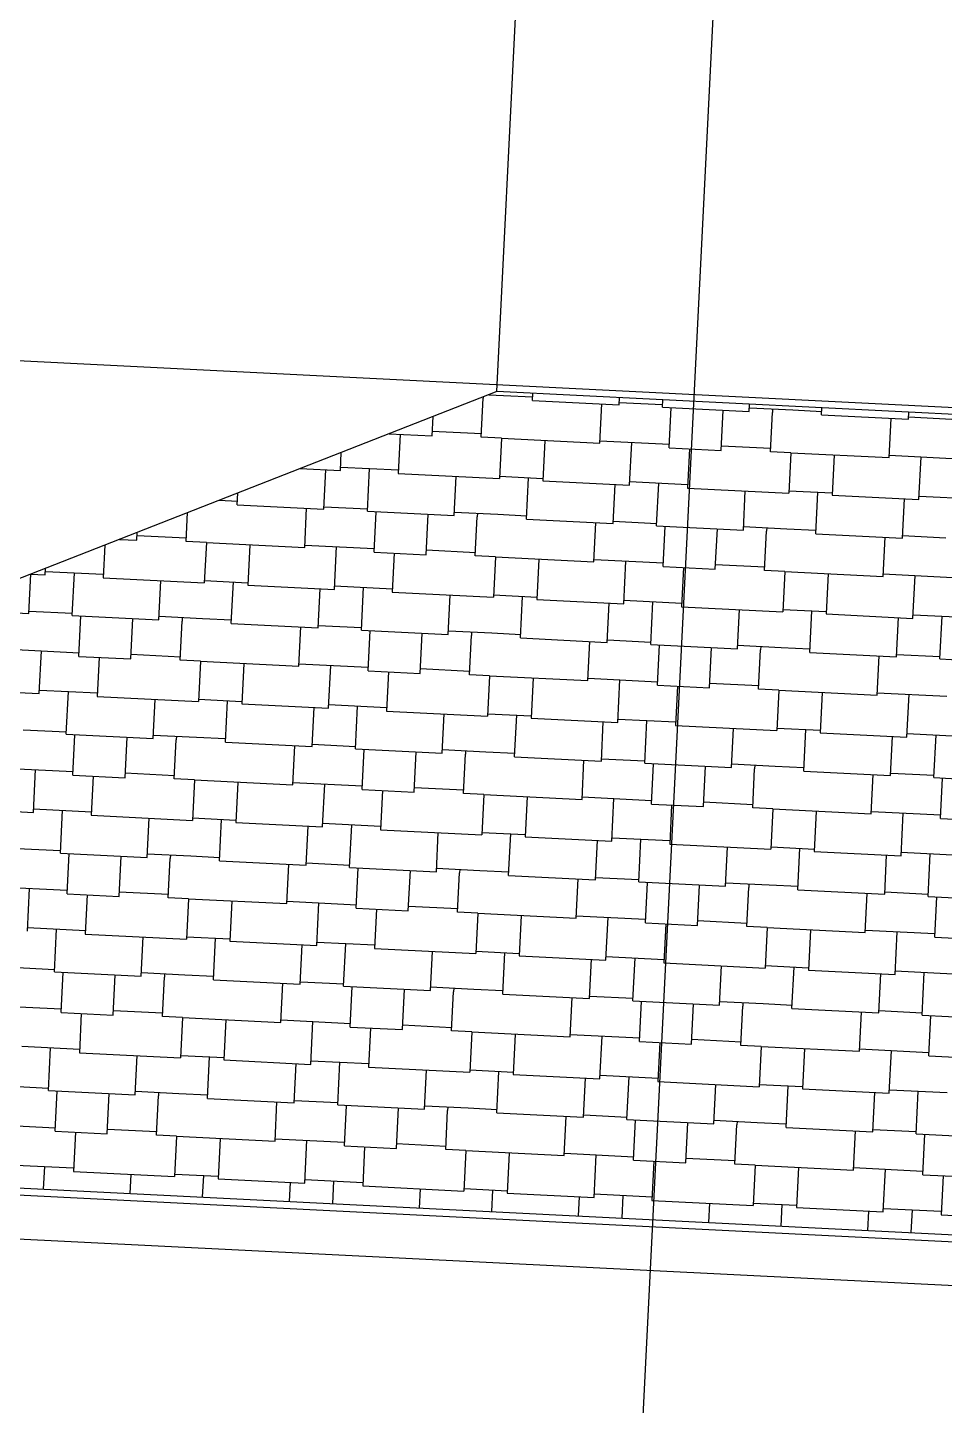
# Model space of a CAD drawing. Extents: x 549999 to 550212, y 1838161 to 1838467.
# Drawn here: x 550083.496 to 550085.587, y 1838319.638 to 1838322.779 of the extents above; entities that cross this region are included whole.
import ezdxf

# ---------------------------------------------------------------- set-up
doc = ezdxf.new("R2010")
doc.units = 0
for name, color, linetype in [('Level 18', 7, 'Continuous'), ('Level 37', 7, 'Continuous'), ('Level 39', 7, 'Continuous'), ('Level 42', 7, 'Continuous'), ('Level 8', 7, 'Continuous')]:
    doc.layers.add(name, color=color, linetype=linetype)

msp = doc.modelspace()

# ---------------------------------------------------------------- linework, layer by layer
at = {"layer": 'Level 18'}
for p, q in [((550084.5565, 1838312.7397), (550085.2033, 1838325.6768)), ((550072.6813, 1838322.5597), (550101.5284, 1838321.1175))]:
    msp.add_line(p, q, dxfattribs=at)
at = {"layer": 'Level 37'}
for p, q in [((550084.5664, 1838321.9495), (550080.3283, 1838320.2915)), ((550086.8635, 1838321.8346), (550084.5664, 1838321.9495)), ((550080.3283, 1838320.2915), (550090.9151, 1838319.7622)), ((550090.9142, 1838319.7458), (550080.3275, 1838320.2751))]:
    msp.add_line(p, q, dxfattribs=at)
at = {"layer": 'Level 39'}
msp.add_line((550084.5664, 1838321.9495), (550084.7511, 1838325.6448), dxfattribs=at)
at = {"layer": 'Level 42'}
for p, q in [((550084.531, 1838321.8456), (550084.5355, 1838321.9349)), ((550084.5356, 1838321.9374), (550084.5355, 1838321.9349)), ((550084.5483, 1838321.9424), (550084.5821, 1838321.9407)), ((550084.5821, 1838321.9407), (550084.648, 1838321.9374)), ((550084.6476, 1838321.9293), (550084.6484, 1838321.9454)), ((550084.6476, 1838321.9293), (550084.8455, 1838321.9194)), ((550084.8015, 1838321.832), (550084.8059, 1838321.9214)), ((550084.8455, 1838321.9194), (550084.8463, 1838321.9355)), ((550084.8458, 1838321.9248), (550084.9447, 1838321.9198)), ((550084.9444, 1838321.9144), (550084.9452, 1838321.9305)), ((550085.1423, 1838321.9045), (550085.1431, 1838321.9206)), ((550084.4188, 1838321.8485), (550084.421, 1838321.8926)), ((550084.9444, 1838321.9144), (550085.1423, 1838321.9045)), ((550084.9596, 1838321.8214), (550084.9642, 1838321.9134)), ((550085.0784, 1838321.8155), (550085.083, 1838321.9075)), ((550085.1427, 1838321.9127), (550085.2417, 1838321.9077)), ((550085.1906, 1838321.8126), (550085.1951, 1838321.9019)), ((550085.1955, 1838321.91), (550085.1951, 1838321.9019)), ((550085.2417, 1838321.9077), (550085.3076, 1838321.9044)), ((550085.3072, 1838321.8963), (550085.308, 1838321.9124)), ((550085.3072, 1838321.8963), (550085.5051, 1838321.8864)), ((550085.5051, 1838321.8864), (550085.5059, 1838321.9025)), ((550085.5054, 1838321.8918), (550085.6043, 1838321.8869)), ((550084.4193, 1838321.8593), (550084.5314, 1838321.8537)), ((550085.461, 1838321.7991), (550085.4655, 1838321.8884)), ((550084.3207, 1838321.8534), (550084.4188, 1838321.8485)), ((550084.3462, 1838321.8521), (550084.3418, 1838321.7628)), ((550084.5772, 1838321.8433), (550084.531, 1838321.8456)), ((550084.5772, 1838321.8433), (550084.5726, 1838321.7512)), ((550084.5772, 1838321.8433), (550084.8015, 1838321.832)), ((550084.6761, 1838321.8383), (550084.6715, 1838321.7463)), ((550084.8017, 1838321.8375), (550084.96, 1838321.8295)), ((550084.8694, 1838321.7364), (550084.8743, 1838321.8338)), ((550085.0789, 1838321.8263), (550085.191, 1838321.8207)), ((550084.2098, 1838321.7694), (550084.2119, 1838321.8108)), ((550084.9596, 1838321.8214), (550085.0784, 1838321.8155)), ((550085.0058, 1838321.8191), (550085.0013, 1838321.7298)), ((550085.2368, 1838321.8103), (550085.1906, 1838321.8126)), ((550085.2368, 1838321.8103), (550085.2322, 1838321.7183)), ((550085.2368, 1838321.8103), (550085.461, 1838321.7991)), ((550085.3357, 1838321.8053), (550085.3311, 1838321.7133)), ((550085.4613, 1838321.8045), (550085.6196, 1838321.7966)), ((550085.529, 1838321.7034), (550085.5339, 1838321.8009)), ((550084.1178, 1838321.774), (550084.2098, 1838321.7694)), ((550084.1724, 1838321.6817), (550084.1769, 1838321.771)), ((550084.2102, 1838321.7775), (550084.3422, 1838321.7709)), ((550084.2713, 1838321.6767), (550084.2762, 1838321.7742)), ((550084.3418, 1838321.7628), (550084.5726, 1838321.7512)), ((550084.4692, 1838321.6669), (550084.4737, 1838321.7562)), ((550084.5729, 1838321.7566), (550084.6718, 1838321.7517)), ((550084.6341, 1838321.6586), (550084.6388, 1838321.7533)), ((550084.6715, 1838321.7463), (550084.8694, 1838321.7364)), ((550084.832, 1838321.6487), (550084.8364, 1838321.738)), ((550084.8698, 1838321.7445), (550085.0017, 1838321.7379)), ((550084.9309, 1838321.6438), (550084.9358, 1838321.7412)), ((550083.9333, 1838321.7018), (550083.9749, 1838321.6997)), ((550083.9745, 1838321.6916), (550083.9759, 1838321.7184)), ((550085.0013, 1838321.7298), (550085.2322, 1838321.7183)), ((550085.1288, 1838321.6339), (550085.1332, 1838321.7232)), ((550085.2325, 1838321.7237), (550085.3314, 1838321.7187)), ((550085.2937, 1838321.6256), (550085.2984, 1838321.7204)), ((550085.3311, 1838321.7133), (550085.529, 1838321.7034)), ((550085.4916, 1838321.6157), (550085.496, 1838321.7051)), ((550085.5294, 1838321.7115), (550085.6613, 1838321.7049)), ((550083.8579, 1838321.6079), (550083.8612, 1838321.6736)), ((550083.9745, 1838321.6916), (550084.1724, 1838321.6817)), ((550084.1284, 1838321.5943), (550084.1328, 1838321.6837)), ((550084.1727, 1838321.6871), (550084.2716, 1838321.6822)), ((550084.2713, 1838321.6767), (550084.4692, 1838321.6669)), ((550084.2865, 1838321.5837), (550084.2911, 1838321.6758)), ((550084.4052, 1838321.5778), (550084.4098, 1838321.6698)), ((550084.4696, 1838321.675), (550084.5685, 1838321.67)), ((550084.5224, 1838321.6723), (550084.522, 1838321.6642)), ((550084.5685, 1838321.67), (550084.6345, 1838321.6667)), ((550084.5175, 1838321.5749), (550084.522, 1838321.6642)), ((550084.6341, 1838321.6586), (550084.832, 1838321.6487)), ((550084.7879, 1838321.5614), (550084.7924, 1838321.6507)), ((550084.8322, 1838321.6541), (550084.9312, 1838321.6492)), ((550084.9309, 1838321.6438), (550085.1288, 1838321.6339)), ((550084.9461, 1838321.5508), (550084.9507, 1838321.6428)), ((550085.1292, 1838321.642), (550085.2281, 1838321.6371)), ((550085.182, 1838321.6394), (550085.1815, 1838321.6312)), ((550083.7057, 1838321.6128), (550083.7457, 1838321.6108)), ((550083.7457, 1838321.6108), (550083.7466, 1838321.6287)), ((550083.7462, 1838321.6216), (550083.8583, 1838321.616)), ((550083.9041, 1838321.6056), (550083.8579, 1838321.6079)), ((550085.0648, 1838321.5448), (550085.0694, 1838321.6368)), ((550085.1771, 1838321.5419), (550085.1815, 1838321.6312)), ((550085.2281, 1838321.6371), (550085.2941, 1838321.6338)), ((550085.2937, 1838321.6256), (550085.4916, 1838321.6157)), ((550085.4475, 1838321.5284), (550085.452, 1838321.6177)), ((550085.4918, 1838321.6212), (550085.5908, 1838321.6162)), ((550083.6724, 1838321.5997), (550083.6686, 1838321.5251)), ((550083.9041, 1838321.6056), (550083.8995, 1838321.5135)), ((550083.9041, 1838321.6056), (550084.1284, 1838321.5943)), ((550084.003, 1838321.6006), (550083.9984, 1838321.5086)), ((550084.1286, 1838321.5998), (550084.2869, 1838321.5918)), ((550084.1963, 1838321.4987), (550084.2012, 1838321.5961)), ((550084.2865, 1838321.5837), (550084.4052, 1838321.5778)), ((550084.3327, 1838321.5814), (550084.3282, 1838321.4921)), ((550084.4058, 1838321.5886), (550084.5179, 1838321.583)), ((550083.5367, 1838321.5317), (550083.5375, 1838321.547)), ((550084.5637, 1838321.5726), (550084.5175, 1838321.5749)), ((550084.5637, 1838321.5726), (550084.5591, 1838321.4806)), ((550084.5637, 1838321.5726), (550084.7879, 1838321.5614)), ((550084.6626, 1838321.5676), (550084.658, 1838321.4756)), ((550084.7882, 1838321.5668), (550084.9465, 1838321.5589)), ((550084.8559, 1838321.4657), (550084.8608, 1838321.5632)), ((550084.9461, 1838321.5508), (550085.0648, 1838321.5448)), ((550084.9923, 1838321.5484), (550084.9878, 1838321.4591)), ((550085.0654, 1838321.5556), (550085.1775, 1838321.55)), ((550083.4993, 1838321.444), (550083.5038, 1838321.5333)), ((550083.5028, 1838321.5334), (550083.5367, 1838321.5317)), ((550083.5371, 1838321.5398), (550083.6691, 1838321.5332)), ((550083.5982, 1838321.439), (550083.6031, 1838321.5365)), ((550083.6686, 1838321.5251), (550083.8995, 1838321.5135)), ((550083.7961, 1838321.4292), (550083.8006, 1838321.5185)), ((550083.8998, 1838321.5189), (550083.9987, 1838321.514)), ((550083.961, 1838321.4209), (550083.9657, 1838321.5156)), ((550085.2233, 1838321.5396), (550085.1771, 1838321.5419)), ((550085.2233, 1838321.5396), (550085.2187, 1838321.4476)), ((550085.2233, 1838321.5396), (550085.4475, 1838321.5284)), ((550085.3222, 1838321.5347), (550085.3176, 1838321.4426)), ((550085.4478, 1838321.5338), (550085.6061, 1838321.5259)), ((550085.5155, 1838321.4327), (550085.5203, 1838321.5302)), ((550083.9984, 1838321.5086), (550084.1963, 1838321.4987)), ((550084.1589, 1838321.411), (550084.1633, 1838321.5003)), ((550084.1967, 1838321.5068), (550084.3286, 1838321.5002)), ((550084.2578, 1838321.4061), (550084.2627, 1838321.5035)), ((550084.3282, 1838321.4921), (550084.5591, 1838321.4806)), ((550084.4557, 1838321.3962), (550084.4601, 1838321.4855)), ((550084.5593, 1838321.486), (550084.6583, 1838321.481)), ((550084.6206, 1838321.3879), (550084.6253, 1838321.4827)), ((550083.3014, 1838321.4539), (550083.4993, 1838321.444)), ((550083.4996, 1838321.4494), (550083.5985, 1838321.4445)), ((550084.658, 1838321.4756), (550084.8559, 1838321.4657)), ((550084.8184, 1838321.378), (550084.8229, 1838321.4674)), ((550084.8563, 1838321.4738), (550084.9882, 1838321.4672)), ((550084.9174, 1838321.3731), (550084.9223, 1838321.4705)), ((550084.9878, 1838321.4591), (550085.2187, 1838321.4476)), ((550085.1153, 1838321.3632), (550085.1197, 1838321.4525)), ((550085.2189, 1838321.453), (550085.3179, 1838321.4481)), ((550085.2801, 1838321.355), (550085.2849, 1838321.4497)), ((550083.5982, 1838321.439), (550083.7961, 1838321.4292)), ((550083.6134, 1838321.346), (550083.618, 1838321.4381)), ((550083.7321, 1838321.3401), (550083.7367, 1838321.4321)), ((550083.7965, 1838321.4373), (550083.8954, 1838321.4323)), ((550083.8444, 1838321.3372), (550083.8489, 1838321.4265)), ((550083.8493, 1838321.4346), (550083.8489, 1838321.4265)), ((550083.8954, 1838321.4323), (550083.9614, 1838321.429)), ((550083.961, 1838321.4209), (550084.1589, 1838321.411)), ((550085.3176, 1838321.4426), (550085.5155, 1838321.4327)), ((550085.478, 1838321.3451), (550085.4825, 1838321.4344)), ((550085.5159, 1838321.4409), (550085.6478, 1838321.4343)), ((550085.577, 1838321.3401), (550085.5818, 1838321.4376)), ((550084.1148, 1838321.3237), (550084.1193, 1838321.413)), ((550084.1591, 1838321.4164), (550084.2581, 1838321.4115)), ((550084.2578, 1838321.4061), (550084.4557, 1838321.3962)), ((550084.273, 1838321.3131), (550084.2776, 1838321.4051)), ((550084.3917, 1838321.3071), (550084.3963, 1838321.3992)), ((550084.4561, 1838321.4043), (550084.555, 1838321.3994)), ((550084.504, 1838321.3042), (550084.5084, 1838321.3935)), ((550084.5088, 1838321.4017), (550084.5084, 1838321.3935)), ((550084.555, 1838321.3994), (550084.621, 1838321.3961)), ((550084.6206, 1838321.3879), (550084.8184, 1838321.378)), ((550083.4555, 1838321.3621), (550083.6138, 1838321.3542)), ((550083.5232, 1838321.261), (550083.5281, 1838321.3584)), ((550084.7744, 1838321.2907), (550084.7789, 1838321.38)), ((550084.8187, 1838321.3835), (550084.9176, 1838321.3785)), ((550084.9174, 1838321.3731), (550085.1153, 1838321.3632)), ((550084.9326, 1838321.2801), (550084.9372, 1838321.3721)), ((550085.0513, 1838321.2741), (550085.0559, 1838321.3662)), ((550085.1157, 1838321.3713), (550085.2146, 1838321.3664)), ((550085.1636, 1838321.2713), (550085.168, 1838321.3606)), ((550085.1684, 1838321.3687), (550085.168, 1838321.3606)), ((550085.2146, 1838321.3664), (550085.2806, 1838321.3631)), ((550083.6134, 1838321.346), (550083.7321, 1838321.3401)), ((550083.6596, 1838321.3437), (550083.6551, 1838321.2544)), ((550083.7327, 1838321.3509), (550083.8448, 1838321.3453)), ((550083.8906, 1838321.3349), (550083.8444, 1838321.3372)), ((550083.8906, 1838321.3349), (550083.886, 1838321.2429)), ((550083.8906, 1838321.3349), (550084.1148, 1838321.3237)), ((550083.9895, 1838321.3299), (550083.9849, 1838321.2379)), ((550084.1151, 1838321.3291), (550084.2734, 1838321.3212)), ((550084.1828, 1838321.228), (550084.1877, 1838321.3255)), ((550085.2801, 1838321.355), (550085.478, 1838321.3451)), ((550085.434, 1838321.2577), (550085.4384, 1838321.3471)), ((550085.4783, 1838321.3505), (550085.5772, 1838321.3455)), ((550085.577, 1838321.3401), (550085.7748, 1838321.3302)), ((550084.273, 1838321.3131), (550084.3917, 1838321.3071)), ((550084.3192, 1838321.3108), (550084.3147, 1838321.2214)), ((550084.3923, 1838321.318), (550084.5044, 1838321.3123)), ((550084.5501, 1838321.3019), (550084.504, 1838321.3042)), ((550084.5501, 1838321.3019), (550084.5455, 1838321.2099)), ((550084.5501, 1838321.3019), (550084.7744, 1838321.2907)), ((550084.6491, 1838321.297), (550084.6445, 1838321.2049)), ((550084.7747, 1838321.2961), (550084.933, 1838321.2882)), ((550084.8424, 1838321.1951), (550084.8472, 1838321.2925)), ((550083.3253, 1838321.2709), (550083.5232, 1838321.261)), ((550083.5236, 1838321.2691), (550083.6555, 1838321.2625)), ((550083.5847, 1838321.1684), (550083.5896, 1838321.2658)), ((550084.9326, 1838321.2801), (550085.0513, 1838321.2741)), ((550084.9787, 1838321.2778), (550084.9743, 1838321.1885)), ((550085.0518, 1838321.285), (550085.164, 1838321.2794)), ((550085.2097, 1838321.2689), (550085.1636, 1838321.2713)), ((550085.2097, 1838321.2689), (550085.2051, 1838321.1769)), ((550085.2097, 1838321.2689), (550085.434, 1838321.2577)), ((550085.3087, 1838321.264), (550085.3041, 1838321.172)), ((550085.4342, 1838321.2631), (550085.5925, 1838321.2552)), ((550083.6551, 1838321.2544), (550083.886, 1838321.2429)), ((550083.7826, 1838321.1585), (550083.787, 1838321.2478)), ((550083.8862, 1838321.2483), (550083.9852, 1838321.2433)), ((550083.9475, 1838321.1502), (550083.9522, 1838321.245)), ((550083.9849, 1838321.2379), (550084.1828, 1838321.228)), ((550084.1453, 1838321.1404), (550084.1498, 1838321.2297)), ((550084.1832, 1838321.2361), (550084.3151, 1838321.2296)), ((550084.2443, 1838321.1354), (550084.2491, 1838321.2328)), ((550085.5019, 1838321.1621), (550085.5068, 1838321.2595)), ((550084.3147, 1838321.2214), (550084.5455, 1838321.2099)), ((550084.4421, 1838321.1255), (550084.4466, 1838321.2148)), ((550084.5458, 1838321.2153), (550084.6448, 1838321.2104)), ((550084.607, 1838321.1173), (550084.6118, 1838321.212)), ((550084.6445, 1838321.2049), (550084.8424, 1838321.1951)), ((550084.8428, 1838321.2032), (550084.9747, 1838321.1966)), ((550084.9038, 1838321.1024), (550084.9087, 1838321.1999)), ((550083.486, 1838321.1787), (550083.585, 1838321.1738)), ((550083.5847, 1838321.1684), (550083.7826, 1838321.1585)), ((550083.5999, 1838321.0754), (550083.6045, 1838321.1674)), ((550084.8049, 1838321.1074), (550084.8094, 1838321.1967)), ((550084.9743, 1838321.1885), (550085.2051, 1838321.1769)), ((550085.1017, 1838321.0925), (550085.1062, 1838321.1819)), ((550085.2054, 1838321.1823), (550085.3043, 1838321.1774)), ((550085.2666, 1838321.0843), (550085.2714, 1838321.179)), ((550085.3041, 1838321.172), (550085.5019, 1838321.1621)), ((550085.5023, 1838321.1702), (550085.6343, 1838321.1636)), ((550085.5634, 1838321.0695), (550085.5683, 1838321.1669)), ((550083.7186, 1838321.0694), (550083.7232, 1838321.1615)), ((550083.783, 1838321.1666), (550083.8819, 1838321.1617)), ((550083.8309, 1838321.0665), (550083.8353, 1838321.1559)), ((550083.8357, 1838321.164), (550083.8353, 1838321.1559)), ((550083.8819, 1838321.1617), (550083.9479, 1838321.1584)), ((550083.9475, 1838321.1502), (550084.1453, 1838321.1404)), ((550084.1013, 1838321.053), (550084.1058, 1838321.1423)), ((550084.1456, 1838321.1458), (550084.2445, 1838321.1408)), ((550084.2443, 1838321.1354), (550084.4421, 1838321.1255)), ((550085.4645, 1838321.0744), (550085.469, 1838321.1637)), ((550084.2595, 1838321.0424), (550084.2641, 1838321.1344)), ((550084.3782, 1838321.0365), (550084.3828, 1838321.1285)), ((550084.4426, 1838321.1336), (550084.5415, 1838321.1287)), ((550084.4904, 1838321.0336), (550084.4949, 1838321.1229)), ((550084.4953, 1838321.131), (550084.4949, 1838321.1229)), ((550084.5415, 1838321.1287), (550084.6074, 1838321.1254)), ((550084.607, 1838321.1173), (550084.8049, 1838321.1074)), ((550084.7609, 1838321.02), (550084.7653, 1838321.1094)), ((550084.8052, 1838321.1128), (550084.9041, 1838321.1078)), ((550083.442, 1838321.0914), (550083.6003, 1838321.0835)), ((550083.5097, 1838320.9903), (550083.5145, 1838321.0878)), ((550083.5999, 1838321.0754), (550083.7186, 1838321.0694)), ((550083.6461, 1838321.0731), (550083.6416, 1838320.9837)), ((550083.7191, 1838321.0803), (550083.8313, 1838321.0747)), ((550084.9038, 1838321.1024), (550085.1017, 1838321.0925)), ((550084.919, 1838321.0094), (550084.9236, 1838321.1014)), ((550085.0378, 1838321.0035), (550085.0424, 1838321.0955)), ((550085.1021, 1838321.1007), (550085.2011, 1838321.0957)), ((550085.15, 1838321.0006), (550085.1545, 1838321.0899)), ((550085.1549, 1838321.098), (550085.1545, 1838321.0899)), ((550085.2011, 1838321.0957), (550085.267, 1838321.0924)), ((550085.2666, 1838321.0843), (550085.4645, 1838321.0744)), ((550085.4204, 1838320.9871), (550085.4249, 1838321.0764)), ((550085.4648, 1838321.0798), (550085.5637, 1838321.0749)), ((550083.877, 1838321.0642), (550083.8309, 1838321.0665)), ((550083.877, 1838321.0642), (550083.8724, 1838320.9722)), ((550083.877, 1838321.0642), (550084.1013, 1838321.053)), ((550083.976, 1838321.0593), (550083.9714, 1838320.9673)), ((550084.1016, 1838321.0584), (550084.2599, 1838321.0505)), ((550084.1692, 1838320.9574), (550084.1741, 1838321.0548)), ((550084.2595, 1838321.0424), (550084.3782, 1838321.0365)), ((550084.3787, 1838321.0473), (550084.4909, 1838321.0417)), ((550085.5634, 1838321.0695), (550085.7613, 1838321.0596)), ((550085.5786, 1838320.9764), (550085.5832, 1838321.0685)), ((550084.3056, 1838321.0401), (550084.3012, 1838320.9508)), ((550084.5366, 1838321.0313), (550084.4904, 1838321.0336)), ((550084.5366, 1838321.0313), (550084.532, 1838320.9392)), ((550084.5366, 1838321.0313), (550084.7609, 1838321.02)), ((550084.6356, 1838321.0263), (550084.631, 1838320.9343)), ((550084.7611, 1838321.0255), (550084.9194, 1838321.0175)), ((550084.8288, 1838320.9244), (550084.8337, 1838321.0218)), ((550085.0383, 1838321.0143), (550085.1504, 1838321.0087)), ((550083.3118, 1838321.0002), (550083.5097, 1838320.9903)), ((550083.5101, 1838320.9985), (550083.642, 1838320.9919)), ((550083.5712, 1838320.8977), (550083.576, 1838320.9952)), ((550083.6416, 1838320.9837), (550083.8724, 1838320.9722)), ((550084.919, 1838321.0094), (550085.0378, 1838321.0035)), ((550084.9652, 1838321.0071), (550084.9607, 1838320.9178)), ((550085.1962, 1838320.9983), (550085.15, 1838321.0006)), ((550085.1962, 1838320.9983), (550085.1916, 1838320.9062)), ((550085.1962, 1838320.9983), (550085.4204, 1838320.9871)), ((550085.2951, 1838320.9933), (550085.2905, 1838320.9013)), ((550085.4207, 1838320.9925), (550085.579, 1838320.9846)), ((550085.4884, 1838320.8914), (550085.4933, 1838320.9889)), ((550083.769, 1838320.8878), (550083.7735, 1838320.9771)), ((550083.8727, 1838320.9776), (550083.9716, 1838320.9727)), ((550083.9339, 1838320.8796), (550083.9387, 1838320.9743)), ((550083.9714, 1838320.9673), (550084.1692, 1838320.9574)), ((550084.1318, 1838320.8697), (550084.1363, 1838320.959)), ((550084.1697, 1838320.9655), (550084.3016, 1838320.9589)), ((550084.2307, 1838320.8647), (550084.2356, 1838320.9622)), ((550084.3012, 1838320.9508), (550084.532, 1838320.9392)), ((550085.5786, 1838320.9764), (550085.6973, 1838320.9705)), ((550084.4286, 1838320.8548), (550084.4331, 1838320.9442)), ((550084.5323, 1838320.9446), (550084.6312, 1838320.9397)), ((550084.5935, 1838320.8466), (550084.5982, 1838320.9413)), ((550084.631, 1838320.9343), (550084.8288, 1838320.9244)), ((550084.7914, 1838320.8367), (550084.7958, 1838320.926)), ((550084.8292, 1838320.9325), (550084.9611, 1838320.9259)), ((550084.8903, 1838320.8318), (550084.8952, 1838320.9292)), ((550084.9607, 1838320.9178), (550085.1916, 1838320.9062)), ((550083.4725, 1838320.9081), (550083.5714, 1838320.9031)), ((550083.5712, 1838320.8977), (550083.769, 1838320.8878)), ((550083.5864, 1838320.8047), (550083.591, 1838320.8967)), ((550083.7051, 1838320.7988), (550083.7097, 1838320.8908)), ((550083.7694, 1838320.8959), (550083.8684, 1838320.891)), ((550083.8173, 1838320.7959), (550083.8218, 1838320.8852)), ((550083.8222, 1838320.8933), (550083.8218, 1838320.8852)), ((550083.8684, 1838320.891), (550083.9343, 1838320.8877)), ((550085.0882, 1838320.8219), (550085.0927, 1838320.9112)), ((550085.1919, 1838320.9117), (550085.2908, 1838320.9067)), ((550085.2531, 1838320.8136), (550085.2578, 1838320.9084)), ((550085.2905, 1838320.9013), (550085.4884, 1838320.8914)), ((550085.451, 1838320.8037), (550085.4554, 1838320.8931)), ((550085.4888, 1838320.8995), (550085.6207, 1838320.8929)), ((550085.5499, 1838320.7988), (550085.5548, 1838320.8962)), ((550083.9339, 1838320.8796), (550084.1318, 1838320.8697)), ((550084.0878, 1838320.7823), (550084.0922, 1838320.8717)), ((550084.1321, 1838320.8751), (550084.231, 1838320.8702)), ((550084.2307, 1838320.8647), (550084.4286, 1838320.8548)), ((550084.2459, 1838320.7717), (550084.2505, 1838320.8638)), ((550084.3647, 1838320.7658), (550084.3693, 1838320.8578)), ((550084.429, 1838320.863), (550084.528, 1838320.858)), ((550084.4818, 1838320.8603), (550084.4814, 1838320.8522)), ((550084.528, 1838320.858), (550084.5939, 1838320.8547)), ((550084.4769, 1838320.7629), (550084.4814, 1838320.8522)), ((550084.5935, 1838320.8466), (550084.7914, 1838320.8367)), ((550084.7473, 1838320.7494), (550084.7518, 1838320.8387)), ((550084.7917, 1838320.8421), (550084.8906, 1838320.8372)), ((550084.8903, 1838320.8318), (550085.0882, 1838320.8219)), ((550084.9055, 1838320.7388), (550084.9101, 1838320.8308)), ((550085.0242, 1838320.7328), (550085.0288, 1838320.8248)), ((550085.0886, 1838320.83), (550085.1875, 1838320.825)), ((550085.1414, 1838320.8274), (550085.141, 1838320.8192)), ((550085.1875, 1838320.825), (550085.2535, 1838320.8218)), ((550083.4285, 1838320.8207), (550083.5868, 1838320.8128)), ((550083.4961, 1838320.7197), (550083.501, 1838320.8171)), ((550083.5864, 1838320.8047), (550083.7051, 1838320.7988)), ((550083.6325, 1838320.8024), (550083.6281, 1838320.7131)), ((550083.7056, 1838320.8096), (550083.8177, 1838320.804)), ((550083.8635, 1838320.7936), (550083.8173, 1838320.7959)), ((550083.8635, 1838320.7936), (550083.8589, 1838320.7015)), ((550083.8635, 1838320.7936), (550084.0878, 1838320.7823)), ((550085.1365, 1838320.7299), (550085.141, 1838320.8192)), ((550085.2531, 1838320.8136), (550085.451, 1838320.8037)), ((550085.4069, 1838320.7164), (550085.4114, 1838320.8057)), ((550085.4512, 1838320.8092), (550085.5502, 1838320.8042)), ((550085.5499, 1838320.7988), (550085.7478, 1838320.7889)), ((550085.5651, 1838320.7058), (550085.5697, 1838320.7978)), ((550083.9624, 1838320.7886), (550083.9578, 1838320.6966)), ((550084.088, 1838320.7878), (550084.2463, 1838320.7798)), ((550084.1557, 1838320.6867), (550084.1606, 1838320.7841)), ((550084.2459, 1838320.7717), (550084.3647, 1838320.7658)), ((550084.2921, 1838320.7694), (550084.2876, 1838320.6801)), ((550084.3652, 1838320.7766), (550084.4773, 1838320.771)), ((550084.5231, 1838320.7606), (550084.4769, 1838320.7629)), ((550084.5231, 1838320.7606), (550084.5185, 1838320.6686)), ((550084.5231, 1838320.7606), (550084.7473, 1838320.7494)), ((550083.4965, 1838320.7278), (550083.6285, 1838320.7212)), ((550084.622, 1838320.7556), (550084.6174, 1838320.6636)), ((550084.7476, 1838320.7548), (550084.9059, 1838320.7469)), ((550084.8153, 1838320.6537), (550084.8202, 1838320.7512)), ((550084.9055, 1838320.7388), (550085.0242, 1838320.7328)), ((550084.9517, 1838320.7364), (550084.9472, 1838320.6471)), ((550085.0248, 1838320.7436), (550085.1369, 1838320.738)), ((550085.1827, 1838320.7276), (550085.1365, 1838320.7299)), ((550085.1827, 1838320.7276), (550085.1781, 1838320.6356)), ((550085.1827, 1838320.7276), (550085.4069, 1838320.7164)), ((550083.5576, 1838320.627), (550083.5625, 1838320.7245)), ((550083.6281, 1838320.7131), (550083.8589, 1838320.7015)), ((550083.7555, 1838320.6172), (550083.76, 1838320.7065)), ((550083.8592, 1838320.7069), (550083.9581, 1838320.702)), ((550083.9204, 1838320.6089), (550083.9251, 1838320.7036)), ((550083.9578, 1838320.6966), (550084.1557, 1838320.6867)), ((550085.2816, 1838320.7227), (550085.277, 1838320.6306)), ((550085.4072, 1838320.7218), (550085.5655, 1838320.7139)), ((550085.4749, 1838320.6207), (550085.4797, 1838320.7182)), ((550085.5651, 1838320.7058), (550085.6838, 1838320.6998)), ((550084.1183, 1838320.599), (550084.1227, 1838320.6883)), ((550084.1561, 1838320.6948), (550084.288, 1838320.6882)), ((550084.2172, 1838320.5941), (550084.2221, 1838320.6915)), ((550084.2876, 1838320.6801), (550084.5185, 1838320.6686)), ((550084.4151, 1838320.5842), (550084.4195, 1838320.6735)), ((550084.5188, 1838320.674), (550084.6177, 1838320.669)), ((550084.58, 1838320.5759), (550084.5847, 1838320.6707)), ((550083.459, 1838320.6374), (550083.5579, 1838320.6325)), ((550084.6174, 1838320.6636), (550084.8153, 1838320.6537)), ((550084.7778, 1838320.566), (550084.7823, 1838320.6554)), ((550084.8157, 1838320.6618), (550084.9476, 1838320.6552)), ((550084.8768, 1838320.5611), (550084.8817, 1838320.6585)), ((550084.9472, 1838320.6471), (550085.1781, 1838320.6356)), ((550085.0747, 1838320.5512), (550085.0791, 1838320.6405)), ((550085.1783, 1838320.641), (550085.2773, 1838320.636)), ((550085.2396, 1838320.543), (550085.2443, 1838320.6377)), ((550083.5576, 1838320.627), (550083.7555, 1838320.6172)), ((550083.5728, 1838320.534), (550083.5774, 1838320.6261)), ((550083.6915, 1838320.5281), (550083.6961, 1838320.6201)), ((550083.7559, 1838320.6253), (550083.8548, 1838320.6203)), ((550083.8038, 1838320.5252), (550083.8083, 1838320.6145)), ((550083.8087, 1838320.6226), (550083.8083, 1838320.6145)), ((550083.8548, 1838320.6203), (550083.9208, 1838320.617)), ((550083.9204, 1838320.6089), (550084.1183, 1838320.599)), ((550084.1185, 1838320.6044), (550084.2175, 1838320.5995)), ((550085.277, 1838320.6306), (550085.4749, 1838320.6207)), ((550085.4374, 1838320.5331), (550085.4419, 1838320.6224)), ((550085.4753, 1838320.6289), (550085.6072, 1838320.6223)), ((550085.5364, 1838320.5281), (550085.5412, 1838320.6256)), ((550084.0742, 1838320.5117), (550084.0787, 1838320.601)), ((550084.2172, 1838320.5941), (550084.4151, 1838320.5842)), ((550084.2324, 1838320.5011), (550084.237, 1838320.5931)), ((550084.3511, 1838320.4951), (550084.3557, 1838320.5872)), ((550084.4155, 1838320.5923), (550084.5144, 1838320.5874)), ((550084.4634, 1838320.4922), (550084.4678, 1838320.5815)), ((550084.4683, 1838320.5897), (550084.4678, 1838320.5815)), ((550084.5144, 1838320.5874), (550084.5804, 1838320.5841)), ((550084.58, 1838320.5759), (550084.7778, 1838320.566)), ((550084.7781, 1838320.5715), (550084.8771, 1838320.5665)), ((550083.4149, 1838320.5501), (550083.5732, 1838320.5422)), ((550083.6921, 1838320.5389), (550083.8042, 1838320.5333)), ((550084.7338, 1838320.4787), (550084.7383, 1838320.568)), ((550084.8768, 1838320.5611), (550085.0747, 1838320.5512)), ((550084.892, 1838320.4681), (550084.8966, 1838320.5601)), ((550085.0107, 1838320.4621), (550085.0153, 1838320.5542)), ((550085.0751, 1838320.5593), (550085.174, 1838320.5544)), ((550085.123, 1838320.4593), (550085.1274, 1838320.5486)), ((550085.1278, 1838320.5567), (550085.1274, 1838320.5486)), ((550085.174, 1838320.5544), (550085.24, 1838320.5511)), ((550085.2396, 1838320.543), (550085.4374, 1838320.5331)), ((550085.4377, 1838320.5385), (550085.5366, 1838320.5335)), ((550083.5728, 1838320.534), (550083.6915, 1838320.5281)), ((550083.619, 1838320.5317), (550083.6145, 1838320.4424)), ((550083.85, 1838320.5229), (550083.8038, 1838320.5252)), ((550083.85, 1838320.5229), (550083.8454, 1838320.4309)), ((550083.85, 1838320.5229), (550084.0742, 1838320.5117)), ((550083.9489, 1838320.5179), (550083.9443, 1838320.4259)), ((550084.0745, 1838320.5171), (550084.2328, 1838320.5092)), ((550084.1422, 1838320.416), (550084.1471, 1838320.5135)), ((550085.3934, 1838320.4457), (550085.3978, 1838320.5351)), ((550085.5364, 1838320.5281), (550085.7342, 1838320.5182)), ((550085.5515, 1838320.4351), (550085.5561, 1838320.5271)), ((550084.2324, 1838320.5011), (550084.3511, 1838320.4951)), ((550084.2786, 1838320.4988), (550084.2741, 1838320.4094)), ((550084.3517, 1838320.5059), (550084.4638, 1838320.5003)), ((550084.5096, 1838320.4899), (550084.4634, 1838320.4922)), ((550084.5096, 1838320.4899), (550084.505, 1838320.3979)), ((550084.5096, 1838320.4899), (550084.7338, 1838320.4787)), ((550084.6085, 1838320.485), (550084.6039, 1838320.3929)), ((550084.7341, 1838320.4841), (550084.8924, 1838320.4762)), ((550084.8018, 1838320.3831), (550084.8066, 1838320.4805)), ((550083.483, 1838320.4571), (550083.6149, 1838320.4505)), ((550083.5441, 1838320.3564), (550083.549, 1838320.4538)), ((550084.892, 1838320.4681), (550085.0107, 1838320.4621)), ((550084.9381, 1838320.4658), (550084.9337, 1838320.3765)), ((550085.0112, 1838320.473), (550085.1234, 1838320.4674)), ((550085.1691, 1838320.4569), (550085.123, 1838320.4593)), ((550085.1691, 1838320.4569), (550085.1645, 1838320.3649)), ((550085.1691, 1838320.4569), (550085.3934, 1838320.4457)), ((550085.2681, 1838320.452), (550085.2635, 1838320.36)), ((550085.3937, 1838320.4511), (550085.552, 1838320.4432)), ((550085.4613, 1838320.3501), (550085.4662, 1838320.4475)), ((550083.6145, 1838320.4424), (550083.8454, 1838320.4309)), ((550083.742, 1838320.3465), (550083.7464, 1838320.4358)), ((550083.8456, 1838320.4363), (550083.9446, 1838320.4313)), ((550083.9069, 1838320.3382), (550083.9116, 1838320.433)), ((550083.9443, 1838320.4259), (550084.1422, 1838320.416)), ((550084.1047, 1838320.3284), (550084.1092, 1838320.4177)), ((550084.1426, 1838320.4241), (550084.2745, 1838320.4176)), ((550084.2037, 1838320.3234), (550084.2085, 1838320.4208)), ((550085.5515, 1838320.4351), (550085.6703, 1838320.4292)), ((550084.2741, 1838320.4094), (550084.505, 1838320.3979)), ((550084.4015, 1838320.3135), (550084.406, 1838320.4028)), ((550084.5052, 1838320.4033), (550084.6042, 1838320.3984)), ((550084.5664, 1838320.3053), (550084.5712, 1838320.4)), ((550084.6039, 1838320.3929), (550084.8018, 1838320.3831)), ((550084.7643, 1838320.2954), (550084.7688, 1838320.3847)), ((550084.8022, 1838320.3912), (550084.9341, 1838320.3846)), ((550084.8633, 1838320.2904), (550084.8681, 1838320.3879)), ((550083.4454, 1838320.3667), (550083.5444, 1838320.3618)), ((550083.5441, 1838320.3564), (550083.742, 1838320.3465)), ((550083.5593, 1838320.2634), (550083.5639, 1838320.3554)), ((550083.7424, 1838320.3546), (550083.8413, 1838320.3497)), ((550083.7951, 1838320.352), (550083.7947, 1838320.3439)), ((550084.9337, 1838320.3765), (550085.1645, 1838320.3649)), ((550085.0611, 1838320.2805), (550085.0656, 1838320.3699)), ((550085.1648, 1838320.3703), (550085.2637, 1838320.3654)), ((550085.226, 1838320.2723), (550085.2308, 1838320.367)), ((550085.2635, 1838320.36), (550085.4613, 1838320.3501)), ((550085.4239, 1838320.2624), (550085.4284, 1838320.3517)), ((550085.4617, 1838320.3582), (550085.5937, 1838320.3516)), ((550085.5228, 1838320.2575), (550085.5277, 1838320.3549)), ((550083.678, 1838320.2574), (550083.6826, 1838320.3495)), ((550083.7903, 1838320.2545), (550083.7947, 1838320.3439)), ((550083.8413, 1838320.3497), (550083.9073, 1838320.3464)), ((550083.9069, 1838320.3382), (550084.1047, 1838320.3284)), ((550084.0607, 1838320.241), (550084.0652, 1838320.3303)), ((550084.105, 1838320.3338), (550084.2039, 1838320.3288)), ((550084.2037, 1838320.3234), (550084.4015, 1838320.3135)), ((550084.2189, 1838320.2304), (550084.2235, 1838320.3224)), ((550084.402, 1838320.3216), (550084.5009, 1838320.3167)), ((550084.4547, 1838320.319), (550084.4543, 1838320.3109)), ((550084.3376, 1838320.2245), (550084.3422, 1838320.3165)), ((550084.4499, 1838320.2216), (550084.4543, 1838320.3109)), ((550084.5009, 1838320.3167), (550084.5668, 1838320.3134)), ((550084.5664, 1838320.3053), (550084.7643, 1838320.2954)), ((550084.7203, 1838320.208), (550084.7247, 1838320.2974)), ((550084.7646, 1838320.3008), (550084.8635, 1838320.2958)), ((550084.8633, 1838320.2904), (550085.0611, 1838320.2805)), ((550084.8784, 1838320.1974), (550084.883, 1838320.2894)), ((550085.0615, 1838320.2887), (550085.1605, 1838320.2837)), ((550083.4014, 1838320.2794), (550083.5597, 1838320.2715)), ((550083.5593, 1838320.2634), (550083.678, 1838320.2574)), ((550083.6055, 1838320.2611), (550083.601, 1838320.1717)), ((550083.6786, 1838320.2683), (550083.7907, 1838320.2627)), ((550084.9972, 1838320.1915), (550085.0018, 1838320.2835)), ((550085.1094, 1838320.1886), (550085.1139, 1838320.2779)), ((550085.1143, 1838320.286), (550085.1139, 1838320.2779)), ((550085.1605, 1838320.2837), (550085.2264, 1838320.2804)), ((550085.226, 1838320.2723), (550085.4239, 1838320.2624)), ((550085.3799, 1838320.1751), (550085.3843, 1838320.2644)), ((550085.4242, 1838320.2678), (550085.5231, 1838320.2629)), ((550085.5228, 1838320.2575), (550085.7207, 1838320.2476)), ((550085.538, 1838320.1644), (550085.5426, 1838320.2565)), ((550083.8364, 1838320.2522), (550083.7903, 1838320.2545)), ((550083.8364, 1838320.2522), (550083.8318, 1838320.1602)), ((550083.8364, 1838320.2522), (550084.0607, 1838320.241)), ((550083.9354, 1838320.2473), (550083.9308, 1838320.1553)), ((550084.061, 1838320.2464), (550084.2193, 1838320.2385)), ((550084.1287, 1838320.1454), (550084.1335, 1838320.2428)), ((550084.2189, 1838320.2304), (550084.3376, 1838320.2245)), ((550084.265, 1838320.2281), (550084.2606, 1838320.1388)), ((550084.3381, 1838320.2353), (550084.4503, 1838320.2297)), ((550084.496, 1838320.2192), (550084.4499, 1838320.2216)), ((550084.496, 1838320.2192), (550084.4914, 1838320.1272)), ((550084.496, 1838320.2192), (550084.7203, 1838320.208)), ((550084.595, 1838320.2143), (550084.5904, 1838320.1223)), ((550084.7205, 1838320.2135), (550084.8788, 1838320.2055)), ((550084.7882, 1838320.1124), (550084.7931, 1838320.2098)), ((550084.8784, 1838320.1974), (550084.9972, 1838320.1915)), ((550084.9246, 1838320.1951), (550084.9201, 1838320.1058)), ((550084.9977, 1838320.2023), (550085.1098, 1838320.1967)), ((550083.4695, 1838320.1865), (550083.6014, 1838320.1799)), ((550083.5328, 1838320.1313), (550083.5354, 1838320.1832)), ((550083.601, 1838320.1717), (550083.8318, 1838320.1602)), ((550083.7307, 1838320.1214), (550083.7329, 1838320.1651)), ((550083.8321, 1838320.1656), (550083.9311, 1838320.1607)), ((550083.8956, 1838320.1132), (550083.8981, 1838320.1623)), ((550085.1556, 1838320.1863), (550085.1094, 1838320.1886)), ((550085.1556, 1838320.1863), (550085.151, 1838320.0942)), ((550085.1556, 1838320.1863), (550085.3799, 1838320.1751)), ((550085.2545, 1838320.1813), (550085.2499, 1838320.0893)), ((550085.3801, 1838320.1805), (550085.5384, 1838320.1726)), ((550085.4478, 1838320.0794), (550085.4527, 1838320.1769)), ((550085.538, 1838320.1644), (550085.6567, 1838320.1585)), ((550085.5842, 1838320.1621), (550085.5797, 1838320.0728)), ((550083.9308, 1838320.1553), (550084.1287, 1838320.1454)), ((550084.0935, 1838320.1033), (550084.0957, 1838320.147)), ((550084.1291, 1838320.1535), (550084.261, 1838320.1469)), ((550084.1924, 1838320.0983), (550084.195, 1838320.1502)), ((550084.2606, 1838320.1388), (550084.4914, 1838320.1272)), ((550084.3903, 1838320.0884), (550084.3925, 1838320.1322)), ((550084.4917, 1838320.1326), (550084.5906, 1838320.1277)), ((550084.5552, 1838320.0802), (550084.5576, 1838320.1293)), ((550084.5904, 1838320.1223), (550084.7882, 1838320.1124)), ((550084.7531, 1838320.0703), (550084.7553, 1838320.114)), ((550084.7886, 1838320.1205), (550084.9206, 1838320.1139)), ((550084.852, 1838320.0653), (550084.8546, 1838320.1172)), ((550084.9201, 1838320.1058), (550085.151, 1838320.0942)), ((550085.0499, 1838320.0554), (550085.0521, 1838320.0992)), ((550085.1513, 1838320.0997), (550085.2502, 1838320.0947)), ((550085.2148, 1838320.0472), (550085.2172, 1838320.0964)), ((550085.2499, 1838320.0893), (550085.4478, 1838320.0794)), ((550085.4126, 1838320.0373), (550085.4148, 1838320.0811)), ((550085.4482, 1838320.0875), (550085.5801, 1838320.0809)), ((550085.5116, 1838320.0324), (550085.5142, 1838320.0842)), ((550085.5797, 1838320.0728), (550085.8106, 1838320.0613))]:
    msp.add_line(p, q, dxfattribs=at)
at = {"layer": 'Level 8'}
msp.add_line((550090.9093, 1838319.6459), (550080.3225, 1838320.1752), dxfattribs=at)

doc.saveas('drawing.dxf')
